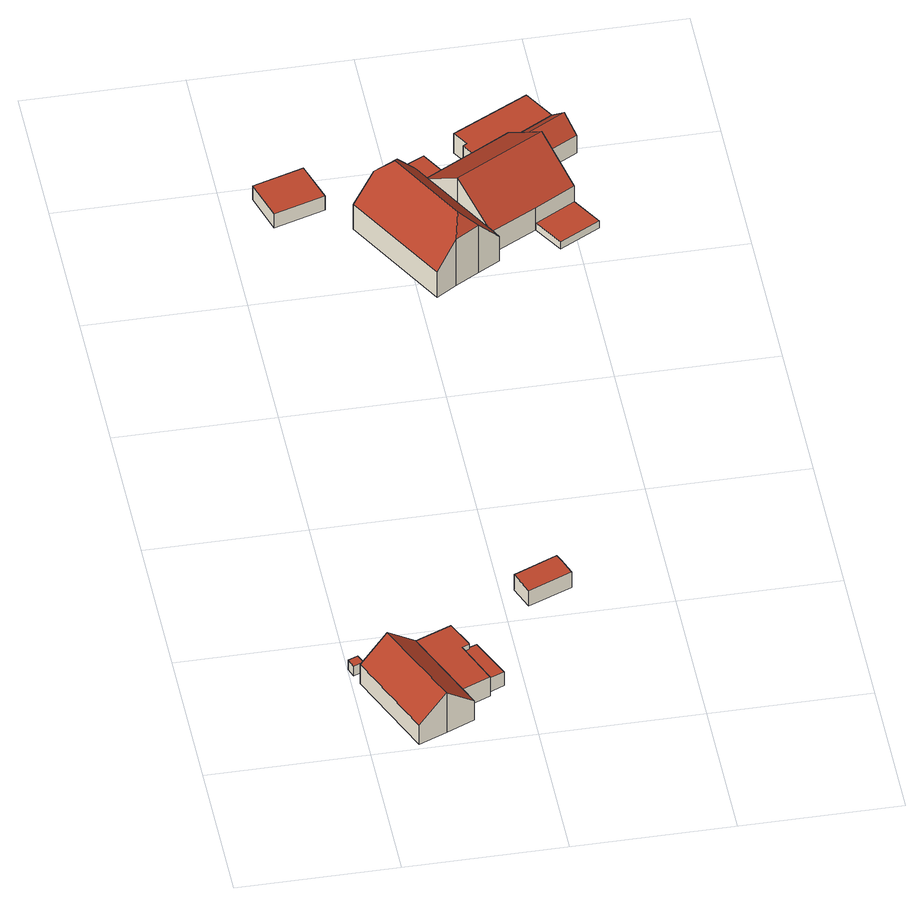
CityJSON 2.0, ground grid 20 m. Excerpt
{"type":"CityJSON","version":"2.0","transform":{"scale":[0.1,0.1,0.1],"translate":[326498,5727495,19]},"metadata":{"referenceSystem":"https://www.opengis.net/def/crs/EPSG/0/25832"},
"CityObjects":{
"building1":{"type":"Building","attributes":{"Geometrietyp2DReferenz":"3000","Gemeindeschluessel":"05170048","function":"31001_2723","roofType":"1000","measuredHeight":1.47},"address":[{"country":"Germany","locality":"Wesel","thoroughfareNumber":"27","thoroughfareName":"Auf der Laak"}],"geometry":[{"type":"Solid","lod":"2","boundaries":[[[[0,1,2,3]],[[4,5,1,0]],[[6,7,5,4]],[[3,2,7,6]],[[4,0,3,6]],[[1,5,7,2]]]],"semantics":{"surfaces":[{"type":"WallSurface"},{"type":"RoofSurface"},{"type":"GroundSurface"}],"values":[[0,0,0,0,1,2]]}}]},
"building2":{"type":"Building","attributes":{"Geometrietyp2DReferenz":"3000","Gemeindeschluessel":"05170048","function":"31001_1010","roofType":"3100","measuredHeight":6.28},"address":[{"country":"Germany","locality":"Wesel","thoroughfareNumber":"27","thoroughfareName":"Auf der Laak"}],"geometry":[{"type":"Solid","lod":"2","boundaries":[[[[8,9,10,11]],[[12,13,9,8]],[[14,15,13,12]],[[16,17,15,14]],[[18,19,17,16]],[[20,21,19,18]],[[11,10,21,20]],[[20,18,16,14,11]],[[12,8,11,14]],[[9,13,15,17,19,21,10]]]],"semantics":{"surfaces":[{"type":"WallSurface"},{"type":"RoofSurface"},{"type":"GroundSurface"}],"values":[[0,0,0,0,0,0,0,1,1,2]]}}]},
"building3":{"type":"Building","attributes":{"Geometrietyp2DReferenz":"3000","Gemeindeschluessel":"05170048","function":"31001_1010","roofType":"1000","measuredHeight":2.96},"address":[{"country":"Germany","locality":"Wesel","thoroughfareNumber":"27","thoroughfareName":"Auf der Laak"}],"geometry":[{"type":"Solid","lod":"2","boundaries":[[[[22,23,24,25]],[[26,27,23,22]],[[28,29,27,26]],[[30,31,29,28]],[[32,33,31,30]],[[34,35,33,32]],[[36,37,35,34]],[[25,24,37,36]],[[34,32,30,28,26,22,25,36]],[[23,27,29,31,33,35,37,24]]]],"semantics":{"surfaces":[{"type":"WallSurface"},{"type":"RoofSurface"},{"type":"GroundSurface"}],"values":[[0,0,0,0,0,0,0,0,1,2]]}}]},
"building4":{"type":"Building","attributes":{"Geometrietyp2DReferenz":"3000","Gemeindeschluessel":"05170048","function":"31001_1010","roofType":"1000","measuredHeight":2.19},"address":[{"country":"Germany","locality":"Wesel","thoroughfareNumber":"27","thoroughfareName":"Auf der Laak"}],"geometry":[{"type":"Solid","lod":"2","boundaries":[[[[38,39,40,41]],[[42,43,39,38]],[[44,45,43,42]],[[46,47,45,44]],[[48,49,47,46]],[[41,40,49,48]],[[46,44,42,38,41,48]],[[39,43,45,47,49,40]]]],"semantics":{"surfaces":[{"type":"WallSurface"},{"type":"RoofSurface"},{"type":"GroundSurface"}],"values":[[0,0,0,0,0,0,1,2]]}}]},
"building5":{"type":"Building","attributes":{"Geometrietyp2DReferenz":"3000","Gemeindeschluessel":"05170048","function":"31001_2723","roofType":"1000","measuredHeight":2.38},"address":[{"country":"Germany","locality":"Wesel","thoroughfareNumber":"27","thoroughfareName":"Auf der Laak"}],"geometry":[{"type":"Solid","lod":"2","boundaries":[[[[50,51,52,53]],[[54,55,51,50]],[[56,57,55,54]],[[58,59,57,56]],[[53,52,59,58]],[[56,54,50,53,58]],[[51,55,57,59,52]]]],"semantics":{"surfaces":[{"type":"WallSurface"},{"type":"RoofSurface"},{"type":"GroundSurface"}],"values":[[0,0,0,0,0,1,2]]}}]},
"building6":{"type":"Building","attributes":{"Geometrietyp2DReferenz":"3000","Gemeindeschluessel":"05170048","function":"31001_2463","roofType":"1000","measuredHeight":2.21},"address":[{"country":"Germany","locality":"Wesel","thoroughfareNumber":"25","thoroughfareName":"Auf der Laak"}],"geometry":[{"type":"Solid","lod":"2","boundaries":[[[[60,61,62,63]],[[64,65,61,60]],[[66,67,65,64]],[[63,62,67,66]],[[64,60,63,66]],[[61,65,67,62]]]],"semantics":{"surfaces":[{"type":"WallSurface"},{"type":"RoofSurface"},{"type":"GroundSurface"}],"values":[[0,0,0,0,1,2]]}}]},
"building7":{"type":"Building","attributes":{"Geometrietyp2DReferenz":"3000","Gemeindeschluessel":"05170048","function":"31001_1010","roofType":"3300","measuredHeight":9.38},"address":[{"country":"Germany","locality":"Wesel","thoroughfareNumber":"25","thoroughfareName":"Auf der Laak"}],"geometry":[{"type":"Solid","lod":"2","boundaries":[[[[68,69,70,71]],[[72,73,69,68]],[[74,75,73,72]],[[76,77,75,74]],[[78,79,77,76]],[[80,81,79,78]],[[82,83,81,80]],[[84,85,83,82]],[[86,87,85,84]],[[88,89,87,86]],[[71,70,89,88]],[[90,78,76,74,72,91]],[[72,68,91]],[[91,68,71,88,86,84,82,80,90]],[[80,78,90]],[[69,73,75,77,79,81,83,85,87,89,70]]]],"semantics":{"surfaces":[{"type":"WallSurface"},{"type":"RoofSurface"},{"type":"GroundSurface"}],"values":[[0,0,0,0,0,0,0,0,0,0,0,1,1,1,1,2]]}}]},
"building8":{"type":"Building","attributes":{"Geometrietyp2DReferenz":"3000","Gemeindeschluessel":"05170048","function":"31001_1010","roofType":"1000","measuredHeight":3.46},"address":[{"country":"Germany","locality":"Wesel","thoroughfareNumber":"25","thoroughfareName":"Auf der Laak"}],"geometry":[{"type":"Solid","lod":"2","boundaries":[[[[92,93,94,95]],[[96,97,93,92]],[[98,99,97,96]],[[100,101,99,98]],[[102,103,101,100]],[[95,94,103,102]],[[100,98,96,92,95,102]],[[93,97,99,101,103,94]]]],"semantics":{"surfaces":[{"type":"WallSurface"},{"type":"RoofSurface"},{"type":"GroundSurface"}],"values":[[0,0,0,0,0,0,1,2]]}}]},
"building9":{"type":"Building","attributes":{"Geometrietyp2DReferenz":"3000","Gemeindeschluessel":"05170048","function":"31001_1010","roofType":"3100","measuredHeight":7.95},"address":[{"country":"Germany","locality":"Wesel","thoroughfareNumber":"25","thoroughfareName":"Auf der Laak"}],"geometry":[{"type":"Solid","lod":"2","boundaries":[[[[104,105,89,106]],[[98,87,105,104]],[[96,107,87,98]],[[108,109,107,96]],[[110,111,109,108]],[[112,113,111,110]],[[114,115,113,112]],[[116,117,115,114]],[[118,119,117,116]],[[106,89,119,118]],[[112,110,108,96,98,104,114]],[[106,118,116,114,104]],[[105,87,107,109,111,113,115,117,119,89]]]],"semantics":{"surfaces":[{"type":"WallSurface"},{"type":"RoofSurface"},{"type":"GroundSurface"}],"values":[[0,0,0,0,0,0,0,0,0,0,1,1,2]]}}]},
"building10":{"type":"Building","attributes":{"Geometrietyp2DReferenz":"3000","Gemeindeschluessel":"05170048","function":"31001_1010","roofType":"1000","measuredHeight":1.13},"address":[{"country":"Germany","locality":"Wesel","thoroughfareNumber":"25","thoroughfareName":"Auf der Laak"}],"geometry":[{"type":"Solid","lod":"2","boundaries":[[[[120,121,117,122]],[[123,124,121,120]],[[125,119,124,123]],[[122,117,119,125]],[[123,120,122,125]],[[121,124,119,117]]]],"semantics":{"surfaces":[{"type":"WallSurface"},{"type":"RoofSurface"},{"type":"GroundSurface"}],"values":[[0,0,0,0,1,2]]}}]},
"building11":{"type":"Building","attributes":{"Geometrietyp2DReferenz":"3000","Gemeindeschluessel":"05170048","function":"31001_2723","roofType":"1000","measuredHeight":3.06},"address":[{"country":"Germany","locality":"Wesel","thoroughfareNumber":"25","thoroughfareName":"Auf der Laak"}],"geometry":[{"type":"Solid","lod":"2","boundaries":[[[[126,127,128,129]],[[130,131,127,126]],[[132,133,131,130]],[[134,135,133,132]],[[136,137,135,134]],[[138,139,137,136]],[[129,128,139,138]],[[136,134,132,130,126,129,138]],[[127,131,133,135,137,139,128]]]],"semantics":{"surfaces":[{"type":"WallSurface"},{"type":"RoofSurface"},{"type":"GroundSurface"}],"values":[[0,0,0,0,0,0,0,1,2]]}}]},
"building12":{"type":"Building","attributes":{"Geometrietyp2DReferenz":"3000","Gemeindeschluessel":"05170048","function":"31001_1010","roofType":"3100","measuredHeight":4.88},"address":[{"country":"Germany","locality":"Wesel","thoroughfareNumber":"25","thoroughfareName":"Auf der Laak"}],"geometry":[{"type":"Solid","lod":"2","boundaries":[[[[140,141,142,143]],[[138,144,141,140]],[[136,145,144,138]],[[143,142,145,136]],[[140,146,138]],[[136,147,143]],[[143,147,146,140]],[[138,146,147,136]],[[141,144,145,142]]]],"semantics":{"surfaces":[{"type":"WallSurface"},{"type":"RoofSurface"},{"type":"GroundSurface"}],"values":[[0,0,0,0,0,0,1,1,2]]}}]}
},
"vertices":[
[18,145,20],[18,145,5],[13,157,5],[13,157,20],[5,140,20],[5,140,5],[1,152,20],[1,152,5],
[59,7,36],[59,7,6],[94,22,6],[94,22,68],[10,124,36],[10,124,6],[45,139,68],[45,139,6],[81,154,36],[81,154,6],[120,61,36],[120,61,6],[130,37,36],[130,37,6],
[142,139,35],[142,139,5],[127,173,5],[127,173,35],[142,137,35],[142,137,5],[133,133,35],[133,133,5],[154,81,35],[154,81,5],[156,76,35],[156,76,5],[120,61,35],[120,61,5],[81,154,35],[81,154,5],
[175,90,28],[175,90,6],[152,143,6],[152,143,28],[154,81,28],[154,81,6],[133,133,28],[133,133,6],[142,137,28],[142,137,6],[142,139,28],[142,139,6],
[276,269,29],[276,269,5],[272,278,5],[272,278,29],[284,246,29],[284,246,5],[229,223,29],[229,223,5],[217,254,29],[217,254,5],
[102,996,31],[102,996,9],[38,976,9],[38,976,31],[118,943,31],[118,943,9],[54,923,31],[54,923,9],
[275,800,86],[275,800,12],[302,815,12],[302,815,51],[245,782,85],[245,782,12],[219,766,51],[219,766,12],[144,901,51],[144,901,12],[171,916,85],[171,916,12],[202,933,85],[202,933,12],[224,946,56],[224,946,12],[228,948,51],[228,948,12],[236,934,51],[236,934,12],[295,829,51],[295,829,12],[195,908,105],[251,807,105],
[241,974,47],[241,974,13],[216,961,13],[216,961,47],[257,946,47],[257,946,13],[236,934,47],[236,934,13],[228,948,47],[228,948,13],[224,946,47],[224,946,13],
[265,881,91],[265,881,12],[295,829,47],[257,946,12],[305,973,47],[305,973,12],[346,996,47],[346,996,12],[368,956,80],[368,956,12],[376,943,91],[376,943,12],[405,890,47],[405,890,12],[354,861,47],[354,861,12],
[428,851,23],[428,851,12],[405,890,23],[377,823,23],[377,823,12],[354,861,23],
[292,995,36],[292,995,5],[305,973,5],[305,973,36],[297,998,36],[297,998,5],[285,1018,36],[285,1018,5],[381,1069,36],[381,1069,5],[404,1029,36],[404,1029,5],[346,996,36],[346,996,5],
[368,956,36],[368,956,8],[426,989,8],[426,989,36],[346,996,8],[404,1029,8],[357,976,56],[415,1009,56]
]}
